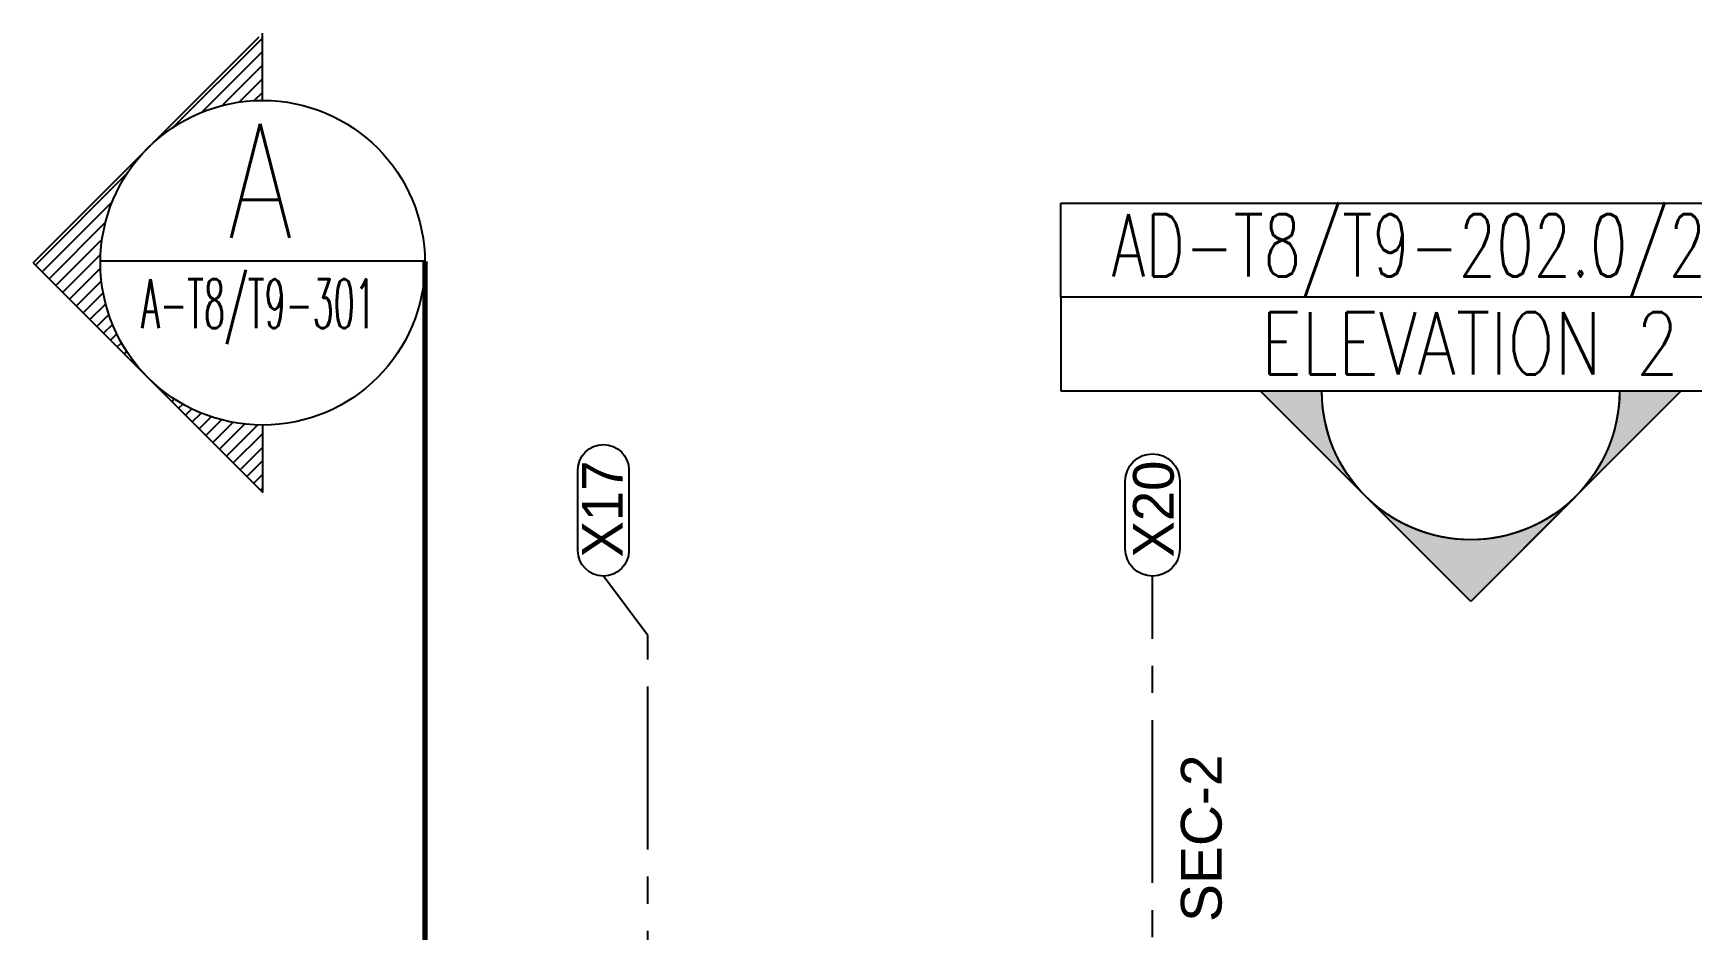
# Model space of a CAD drawing. Header units: millimetres. Extents: x 1124992 to 1258557, y -5767803 to -5695799.
# Drawn here: x 1199809 to 1207452, y -5699929 to -5695799 of the extents above; entities that cross this region are included whole.
import ezdxf

# ---------------------------------------------------------------- set-up
doc = ezdxf.new("R2010")
doc.units = ezdxf.units.MM
doc.header["$LTSCALE"] = 1000
doc.header["$MEASUREMENT"] = 0
for name, pattern in [('$1$AUDIT_D_120904163729-0', [0]), ('$36$HIDDEN', [0.375, 0.25, -0.125]), ('AUDIT_D_120904163729-0', [0]), ('T8(T9 IS SIMILAR) - DIMENSION & TEXTING$0$T8_REFUGE COLUMNS$0$HIDDEN', [0.375, 0.25, -0.125]), ('T8_PROFILE SECTIONS$0$PHANTOM2', [1.25, 0.625, -0.125, 0.125, -0.125, 0.125, -0.125]), ('T8_REFUGE COLUMNS$0$AUDIT_D_120904163729-0', [0]), ('T8_REFUGE COLUMNS$0$CENTER2', [1.125, 0.75, -0.125, 0.125, -0.125])]:
    doc.linetypes.add(name, pattern=pattern)
doc.layers.get('0').update_dxf_attribs({"linetype": 'AUDIT_D_120904163729-0'})
for name, color, linetype in [('$0$A-HATCH -160', 251, '$1$AUDIT_D_120904163729-0'), ('$21$A-DIMENSIONS', 2, '$36$HIDDEN'), ('T8(T9 IS SIMILAR) - DIMENSION & TEXTING$0$T8_REFUGE COLUMNS$0$a-section line', 92, 'Continuous'), ('T8(T9 IS SIMILAR) - DIMENSION & TEXTING$0$T8_REFUGE COLUMNS$0$SECTSYMBOL', 3, 'Continuous'), ('T8(T9 IS SIMILAR) - DIMENSION & TEXTING$0$T8_REFUGE COLUMNS$0$TEXTB', 2, 'Continuous'), ('T8_PROFILE SECTIONS$0$A-PROFILE SECTIONS', 81, 'T8_PROFILE SECTIONS$0$PHANTOM2'), ('T8_REFUGE COLUMNS$0$A-CENTERLINE', 193, 'T8_REFUGE COLUMNS$0$CENTER2'), ('T8_REFUGE COLUMNS$0$A-COLUMN GRID NUMBERING', 4, 'T8_REFUGE COLUMNS$0$AUDIT_D_120904163729-0'), ('T8_REFUGE COLUMNS$0$SECTSYMBOL', 3, 'Continuous'), ('T8_TYPICAL COLUMNS$0$A-RCC COLS', 3, 'Continuous')]:
    doc.layers.add(name, color=color, linetype=linetype)
doc.layers.add('T8(T9 IS SIMILAR)$0$D&W', color=8, linetype='Continuous', lineweight=25)
doc.styles.add('T8(T9 IS SIMILAR) - DIMENSION & TEXTING$0$T8_REFUGE COLUMNS$0$ROMANS', font='romans.shx', dxfattribs={"width": 0.75})
doc.styles.add('T8(T9 IS SIMILAR) - DIMENSION & TEXTING$0$T8_REFUGE COLUMNS$0$TEXT1', font='simplex.shx', dxfattribs={"width": 0.8})
doc.styles.add('T8_PROFILE SECTIONS$0$arial', font='sanss___.ttf')
doc.styles.add('T8_REFUGE COLUMNS$0$STANDARD', font='GOTHIC.TTF')

# ---------------------------------------------------------------- blocks, each defined once
blk = doc.blocks.new('T8(T9 IS SIMILAR) - DIMENSION & TEXTING')
at = {"layer": 'T8(T9 IS SIMILAR) - DIMENSION & TEXTING$0$T8_REFUGE COLUMNS$0$a-section line', "extrusion": (6.49692e-15, 1.108e-09, 1)}
h = blk.add_hatch(color=8, dxfattribs=at)
edge = h.paths.add_edge_path()
edge.add_line((1207118.9, -5697446.6), (1207402.9, -5697446.6))
edge.add_line((1207402.9, -5697446.6), (1206433.1, -5698416.4))
edge.add_line((1206433.1, -5698416.4), (1205463.2, -5697446.6))
edge.add_line((1205463.2, -5697446.6), (1205747.3, -5697446.6))
edge.add_ellipse((1206433.1, -5697446.6), major_axis=(-484.9, -484.9), ratio=1, start_angle=315, end_angle=495)
at = {"layer": 'T8(T9 IS SIMILAR) - DIMENSION & TEXTING$0$T8_REFUGE COLUMNS$0$SECTSYMBOL'}
h = blk.add_hatch(dxfattribs=at)
h.set_pattern_fill('ANSI31', color=8, scale=355.5, angle=990, style=0)
h.set_pattern_definition([(225, (292786.792, -7078624.116), (-31.4220576, 31.4220576), [])])
h.paths.add_polyline_path([(1200337.9, -5696327.7), (1199809.2, -5696856.4), (1200337.9, -5697385.2, -0.198912), (1200118.9, -5696856.4, -0.198912)])
h.paths.add_polyline_path([(1200337.9, -5697385.2), (1200866.7, -5697913.9), (1200866.7, -5697604.2, -0.198912)])
h.paths.add_polyline_path([(1200866.7, -5695799), (1200337.9, -5696327.7, -0.198912), (1200866.7, -5696108.7)])
at = {"color": 4, "linetype": 'T8(T9 IS SIMILAR) - DIMENSION & TEXTING$0$T8_REFUGE COLUMNS$0$HIDDEN', "ltscale": 5, "const_width": 25, "elevation": 0.1}
blk.add_lwpolyline([(1201614.3, -5696849.1), (1201614.3, -5701090.9)], dxfattribs=at)
at = {"layer": 'T8(T9 IS SIMILAR) - DIMENSION & TEXTING$0$T8_REFUGE COLUMNS$0$a-section line', "linetype": 'Continuous'}
for p, q in [((1204544.6, -5697014.6, 0), (1204544.6, -5696582.6, 0)), ((1204544.6, -5696582.6, 0), (1208381.7, -5696582.6, 0)), ((1205463.2, -5696582.6, 0), (1205747.3, -5696582.6, 0)), ((1207118.9, -5696582.6, 0), (1207402.9, -5696582.6, 0)), ((1208381.7, -5697014.6, 0), (1204544.6, -5697014.6, 0)), ((1208381.7, -5697014.6, 0), (1204544.6, -5697014.6, 0)), ((1204544.6, -5697014.6, 0), (1204544.6, -5697446.6, 0)), ((1204544.6, -5697446.6, 0), (1208381.7, -5697446.6, 0)), ((1206433.1, -5698416.4, 0), (1205463.2, -5697446.6, 0)), ((1207402.9, -5697446.6, 0), (1206433.1, -5698416.4, 0))]:
    blk.add_line(p, q, dxfattribs=at)
at = {"layer": 'T8(T9 IS SIMILAR) - DIMENSION & TEXTING$0$T8_REFUGE COLUMNS$0$a-section line'}
for p, q in [((1206433.1, -5698416.4, 0), (1205948.1, -5697931.5, 0)), ((1206918, -5697931.5, 0), (1206433.1, -5698416.4, 0))]:
    blk.add_line(p, q, dxfattribs=at)
at = {"layer": 'T8(T9 IS SIMILAR) - DIMENSION & TEXTING$0$T8_REFUGE COLUMNS$0$a-section line', "extrusion": (-6.49698e-15, -1.108e-09, -1)}
blk.add_ellipse((1206433.1, -5697446.6, 0), major_axis=(-484.9, -484.9, 0), ratio=1, start_param=3.926991, end_param=7.068583, dxfattribs=at)
at = {"layer": 'T8(T9 IS SIMILAR) - DIMENSION & TEXTING$0$T8_REFUGE COLUMNS$0$a-section line', "linetype": 'Continuous', "extrusion": (-6.49695e-15, -1.108e-09, -1)}
blk.add_ellipse((1206433.1, -5697446.6, 0), major_axis=(484.9, -484.9, 0), ratio=1, start_param=5.497787, end_param=8.63938, dxfattribs=at)
at = {"layer": 'T8(T9 IS SIMILAR) - DIMENSION & TEXTING$0$T8_REFUGE COLUMNS$0$a-section line', "extrusion": (-6.49693e-15, -1.108e-09, -1)}
blk.add_ellipse((1206433.1, -5697446.6, 0), major_axis=(-484.9, -484.9, 0), ratio=1, start_param=-1.570796, end_param=0, dxfattribs=at)
at = {"layer": 'T8(T9 IS SIMILAR) - DIMENSION & TEXTING$0$T8_REFUGE COLUMNS$0$SECTSYMBOL', "color": 2}
for p, q in [((1199809.2, -5696856.4, 0.1), (1200849.8, -5695815.8, 0.1)), ((1199809.2, -5696856.4, 0.1), (1200866.7, -5697913.9, 0.1)), ((1201614.3, -5696849.1, 0.1), (1200119, -5696849.1, 0.1)), ((1200866.7, -5697913.9, 0.1), (1200866.7, -5697604.2, 0.1))]:
    blk.add_line(p, q, dxfattribs=at)
at = {"layer": 'T8(T9 IS SIMILAR) - DIMENSION & TEXTING$0$T8_REFUGE COLUMNS$0$SECTSYMBOL', "color": 6}
blk.add_circle((1200866.7, -5696856.4, 0.1), 747.7, dxfattribs=at)
at = {"layer": 'T8(T9 IS SIMILAR) - DIMENSION & TEXTING$0$T8_REFUGE COLUMNS$0$a-section line', "extrusion": (-6.49687e-15, 1.108e-09, 1), "char_height": 288, "width": 3463.414, "attachment_point": 5, "text_direction": (1, 0, 0), "style": 'T8(T9 IS SIMILAR) - DIMENSION & TEXTING$0$T8_REFUGE COLUMNS$0$TEXT1'}
for s, insert in [('{\\W0.7;AD-T8/T9-202.0/202.1}', (1206450.9, -5696824, 0)), ('ELEVATION 2', (1206429.1, -5697227.2, 0))]:
    blk.add_mtext(s, dxfattribs=dict(at, insert=insert))
at = {"layer": 'T8(T9 IS SIMILAR) - DIMENSION & TEXTING$0$T8_REFUGE COLUMNS$0$TEXTB', "style": 'T8(T9 IS SIMILAR) - DIMENSION & TEXTING$0$T8_REFUGE COLUMNS$0$ROMANS'}
for s, height, width, p in [('A', 525, 0.75, (1200704, -5696741.8, 0.1)), ('A-T8/T9-301', 225, 0.5, (1200306.8, -5697157, 0.1))]:
    blk.add_text(s, height=height, dxfattribs=dict(at, width=width)).set_placement(p)
blk = doc.blocks.new('T8_REFUGE COLUMNS')
at = {"layer": 'T8_REFUGE COLUMNS$0$A-CENTERLINE'}
for p, q in [((1202642.1, -5698573.6), (1202437.8, -5698299.6)), ((1204967.1, -5719963), (1204967.1, -5698299.6)), ((1202642.1, -5728808.5), (1202642.1, -5698573.6))]:
    blk.add_line(p, q, dxfattribs=at)
at = {"layer": 'T8_REFUGE COLUMNS$0$A-COLUMN GRID NUMBERING', "linetype": 'ByBlock'}
for points in [[(1202554, -5698182.4, -1), (1202319.6, -5698182.4), (1202319.6, -5697810.7, -1), (1202554, -5697810.7)], [(1205092.9, -5698173.8, -1), (1204841.2, -5698173.8), (1204841.2, -5697862.2, -1), (1205092.9, -5697862.2)]]:
    blk.add_lwpolyline(points, format="xyb", close=True, dxfattribs=at)
at = {"layer": 'T8_REFUGE COLUMNS$0$A-COLUMN GRID NUMBERING', "linetype": 'ByBlock', "char_height": 187.5, "attachment_point": 1, "rotation": 90, "style": 'T8_REFUGE COLUMNS$0$STANDARD'}
for s, insert in [('X20', (1204877.2, -5698213.9)), ('X17', (1202338.3, -5698213.9))]:
    blk.add_mtext_dynamic_manual_height_columns(s, width=444.685, gutter_width=500, heights=[0], dxfattribs=dict(at, insert=insert))
blk = doc.blocks.new('T8_TYPICAL COLUMNS')
at = {"layer": 'T8_TYPICAL COLUMNS$0$A-RCC COLS', "linetype": 'ByBlock'}
blk.add_blockref('T8_REFUGE COLUMNS', (0, 0), dxfattribs=at)
blk = doc.blocks.new('T8(T9 IS SIMILAR)')
at = {"layer": 'T8(T9 IS SIMILAR)$0$D&W', "linetype": 'ByBlock'}
blk.add_blockref('T8_TYPICAL COLUMNS', (0, 0), dxfattribs=at)
blk = doc.blocks.new('PROFILE SECTION LINE T9')
at = {"layer": 'T8_PROFILE SECTIONS$0$A-PROFILE SECTIONS', "linetype": 'ByBlock', "insert": (19379.7, 11723.2, 0), "char_height": 187.5, "attachment_point": 1, "rotation": 90, "style": 'T8_PROFILE SECTIONS$0$arial'}
blk.add_mtext_dynamic_manual_height_columns('SEC-2', width=301.334, gutter_width=500, heights=[0], dxfattribs=at)

msp = doc.modelspace()

# ---------------------------------------------------------------- block references
at = {"layer": '$21$A-DIMENSIONS', "linetype": 'ByBlock'}
msp.add_blockref('T8(T9 IS SIMILAR)', (0, 0), dxfattribs=at)

# ---------------------------------------------------------------- next in the draw order: block references
at = {"layer": '$0$A-HATCH -160', "linetype": 'ByBlock'}
msp.add_blockref('T8(T9 IS SIMILAR) - DIMENSION & TEXTING', (0, 0), dxfattribs=at)

# ---------------------------------------------------------------- next in the draw order: linework, layer by layer
at = {"layer": 'T8_REFUGE COLUMNS$0$SECTSYMBOL', "color": 2}
msp.add_line((1200866.656, -5696108.74, 0.123), (1200866.656, -5695799.03, 0.123), dxfattribs=at)

# ---------------------------------------------------------------- next in the draw order: block references
at = {"layer": 'T8_PROFILE SECTIONS$0$A-PROFILE SECTIONS', "linetype": 'ByBlock'}
msp.add_blockref('PROFILE SECTION LINE T9', (1185718.17, -5711615.765, -0.024), dxfattribs=at)

doc.saveas('drawing.dxf')
